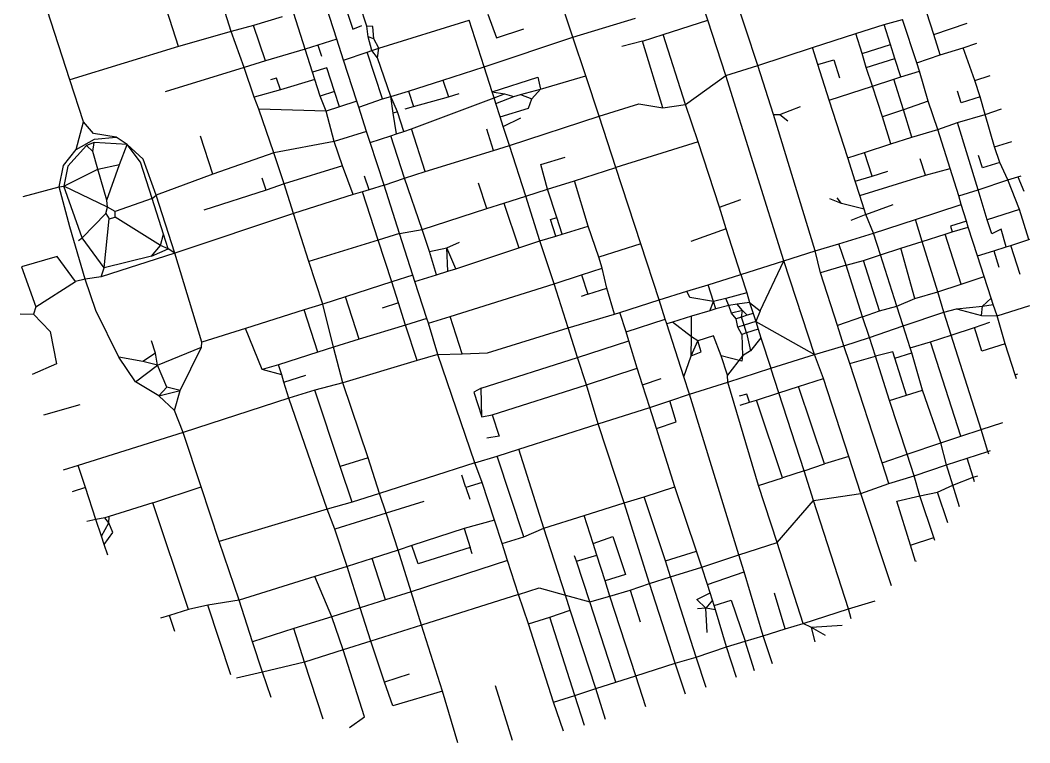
# Model space of a CAD drawing. Header units: metres. Extents: x 629401 to 631741, y 4834633 to 4837220.
# Drawn here: x 629401 to 631741, y 4834633 to 4836308 of the extents above; entities that cross this region are included whole.
import ezdxf

# ---------------------------------------------------------------- set-up
doc = ezdxf.new("R2010")
doc.units = ezdxf.units.M

msp = doc.modelspace()

# ---------------------------------------------------------------- linework, layer by layer
at = {"layer": 'ROADS'}
for points in [[(629889.5, 4836282.4), (629836.9, 4836449)], [(630682, 4836268.7), (630647.2, 4836374.6)], [(631110.3, 4836203.4), (631053.1, 4836376.9)], [(630134.5, 4836264.7), (630109.8, 4836341)], [(630151.6, 4836348.1), (630171.4, 4836287.9), (630192.3, 4836295.8)], [(630203.8, 4836294.8), (630187.6, 4836343.7)], [(630994.7, 4836308.4), (630978, 4836360.8)], [(629515.9, 4836170), (629463.3, 4836332.3)], [(629767.7, 4836247.6), (629740.7, 4836331.6)], [(630007.9, 4836316.6), (629941.7, 4836296.1)], [(630060.9, 4836241.1), (630034.7, 4836324.2)], [(630484.5, 4836322.6), (630504.5, 4836267.9), (630568.4, 4836288.4)], [(631518.4, 4836275.5), (631502.6, 4836325.7)], [(629941.7, 4836296.1), (629889.5, 4836282.4)], [(629968.9, 4836213.9), (629941.7, 4836296.1)], [(630220.7, 4836264.9), (630217.8, 4836294.1), (630203.8, 4836294.8)], [(630207.6, 4836270.1), (630203.8, 4836294.8)], [(630231.8, 4836243.2), (630441.1, 4836308.5)], [(630475.8, 4836200.1), (630441.1, 4836308.5)], [(630682, 4836268.7), (630827.2, 4836313.2)], [(630891.2, 4836275.2), (630994.7, 4836308.4)], [(631036.4, 4836179.8), (630994.7, 4836308.4)], [(631338, 4836277.3), (631403.6, 4836298.3)], [(631403.6, 4836298.3), (631446.1, 4836310.4)], [(631418, 4836252.1), (631403.6, 4836298.3)], [(631479.1, 4836209.6), (631446.1, 4836310.4)], [(631518.4, 4836275.5), (631595.9, 4836301.2)], [(629889.5, 4836282.4), (629767.7, 4836247.6)], [(629919.5, 4836198.5), (629889.5, 4836282.4)], [(630215.6, 4836238.2), (630207.6, 4836270.1)], [(630220.7, 4836264.9), (630207.6, 4836270.1)], [(630475.8, 4836200.1), (630682, 4836268.7)], [(630711.5, 4836179.2), (630682, 4836268.7)], [(630842.9, 4836259.9), (630891.2, 4836275.2)], [(630942.6, 4836112.9), (630891.2, 4836275.2)], [(631237.1, 4836244.9), (631338, 4836277.3)], [(631352.3, 4836230.9), (631338, 4836277.3)], [(631533.4, 4836228), (631518.4, 4836275.5)], [(629767.7, 4836247.6), (629515.9, 4836170)], [(630090.5, 4836250.6), (630060.9, 4836241.1)], [(630134.5, 4836264.7), (630090.5, 4836250.6)], [(630090.5, 4836250.6), (630099.2, 4836224.8)], [(630150.1, 4836216.1), (630134.5, 4836264.7)], [(630231.8, 4836243.2), (630220.7, 4836264.9)], [(630842.9, 4836259.9), (630795.7, 4836247.4)], [(630890.5, 4836105.5), (630842.9, 4836259.9)], [(631110.3, 4836203.4), (631237.1, 4836244.9)], [(631250, 4836205.3), (631237.1, 4836244.9)], [(631352.3, 4836230.9), (631418, 4836252.1)], [(631428.2, 4836219.8), (631418, 4836252.1)], [(631586.7, 4836244.7), (631618.6, 4836255.5)], [(630060.9, 4836241.1), (629968.9, 4836213.9)], [(630078.2, 4836187.6), (630060.9, 4836241.1)], [(630150.1, 4836216.1), (630204.6, 4836234)], [(630204.6, 4836234), (630215.6, 4836238.2)], [(630240.2, 4836125.7), (630204.6, 4836234)], [(630215.6, 4836238.2), (630231.8, 4836243.2)], [(630229.2, 4836220.8), (630215.6, 4836238.2)], [(630229.2, 4836220.8), (630231.8, 4836243.2)], [(631362.1, 4836198.5), (631352.3, 4836230.9)], [(631479.1, 4836209.6), (631533.4, 4836228)], [(631533.4, 4836228), (631586.7, 4836244.7)], [(631613.5, 4836168.2), (631586.7, 4836244.7)], [(629919.5, 4836198.5), (629736.5, 4836142)], [(629968.9, 4836213.9), (629919.5, 4836198.5)], [(629942.7, 4836129.6), (629919.5, 4836198.5)], [(630181.1, 4836120.3), (630150.1, 4836216.1)], [(630260, 4836131.2), (630229.2, 4836220.8)], [(630380.2, 4836169.3), (630475.8, 4836200.1)], [(630494.8, 4836142.3), (630475.8, 4836200.1)], [(631036.4, 4836179.8), (631110.3, 4836203.4)], [(631147.1, 4836089.4), (631110.3, 4836203.4)], [(631250, 4836205.3), (631286.9, 4836216.4), (631300.1, 4836174.4)], [(631276.1, 4836123), (631250, 4836205.3)], [(631362.1, 4836198.5), (631428.2, 4836219.8)], [(631376.5, 4836155.6), (631362.1, 4836198.5)], [(631441.9, 4836176.7), (631428.2, 4836219.8)], [(631485.2, 4836190.3), (631479.1, 4836209.6)], [(630129.1, 4836143), (630111.2, 4836197.7), (630078.2, 4836187.6)], [(630083.6, 4836170.6), (630078.2, 4836187.6)], [(630494.8, 4836142.3), (630600.8, 4836176.3), (630606.5, 4836148.1)], [(630606.5, 4836148.1), (630711.5, 4836179.2)], [(630742.9, 4836085.7), (630711.5, 4836179.2)], [(630942.6, 4836112.9), (631036.4, 4836179.8)], [(631171.2, 4835750.1), (631036.4, 4836179.8)], [(631425.9, 4836171.5), (631441.9, 4836176.7)], [(631441.9, 4836176.7), (631485.2, 4836190.3)], [(631505.7, 4836120.8), (631485.2, 4836190.3)], [(631613.5, 4836168.2), (631648.9, 4836180.2)], [(629547, 4836072.9), (629515.9, 4836170)], [(630003.8, 4836146.8), (629994.9, 4836174.1), (629980.9, 4836170.2)], [(630083.6, 4836170.6), (630003.8, 4836146.8)], [(630096.2, 4836132.4), (630083.6, 4836170.6)], [(630301.1, 4836143.5), (630380.2, 4836169.3)], [(630380.2, 4836169.3), (630393.2, 4836130.4)], [(631276.1, 4836123), (631376.5, 4836155.6)], [(631376.5, 4836155.6), (631425.9, 4836171.5)], [(631399.8, 4836084.2), (631376.5, 4836155.6)], [(631448.4, 4836100.9), (631425.9, 4836171.5)], [(631626, 4836130.5), (631613.5, 4836168.2)], [(630003.8, 4836146.8), (629942.7, 4836129.6)], [(629953.5, 4836101.9), (629942.7, 4836129.6)], [(630129.1, 4836143), (630096.2, 4836132.4)], [(630110.1, 4836097.4), (630096.2, 4836132.4)], [(630141, 4836107.2), (630129.1, 4836143)], [(630240.2, 4836125.7), (630260, 4836131.2)], [(630260, 4836131.2), (630301.1, 4836143.5)], [(630265.3, 4836093.2), (630260, 4836131.2)], [(630275.2, 4836095.9), (630260, 4836131.2)], [(630301.1, 4836143.5), (630312, 4836108.1)], [(630307.6, 4836056.7), (630499, 4836128.4)], [(630312, 4836108.1), (630393.2, 4836130.4)], [(630393.2, 4836130.4), (630418.4, 4836138.5)], [(630499, 4836128.4), (630494.8, 4836142.3)], [(630494.8, 4836142.3), (630523.5, 4836137.5)], [(630499, 4836128.4), (630523.5, 4836137.5)], [(630503.4, 4836114.9), (630499, 4836128.4)], [(630503.4, 4836114.9), (630544.9, 4836131.8)], [(630523.5, 4836137.5), (630544.9, 4836131.8)], [(630544.9, 4836131.8), (630560.6, 4836136)], [(630560.6, 4836136), (630606.5, 4836148.1)], [(630560.6, 4836136), (630586.7, 4836126.1)], [(630586.7, 4836126.1), (630606.5, 4836148.1)], [(631626, 4836130.5), (631582.2, 4836116.4), (631573.4, 4836144.2)], [(631637.6, 4836090.1), (631626, 4836130.5)], [(630141, 4836107.2), (630110.1, 4836097.4)], [(630181.1, 4836120.3), (630141, 4836107.2)], [(630185.3, 4836107.1), (630181.1, 4836120.3)], [(630185.3, 4836107.1), (630240.2, 4836125.7)], [(630203.7, 4836050.6), (630185.3, 4836107.1)], [(630293.4, 4836102.8), (630312, 4836108.1)], [(630513.4, 4836084.3), (630503.4, 4836114.9)], [(630513.4, 4836084.3), (630578.7, 4836104.5), (630586.7, 4836126.1)], [(630742.9, 4836085.7), (630834.8, 4836114.1), (630890.5, 4836105.5)], [(630890.5, 4836105.5), (630942.6, 4836112.9)], [(630972.1, 4836026.1), (630942.6, 4836112.9)], [(631161.3, 4836089.7), (631209.8, 4836108.2)], [(631319.1, 4835989.3), (631276.1, 4836123)], [(631505.7, 4836120.8), (631448.4, 4836100.9)], [(631528.2, 4836055), (631505.7, 4836120.8)], [(629988.8, 4836000.6), (629953.5, 4836101.9)], [(630110.1, 4836097.4), (629953.5, 4836101.9)], [(630128.8, 4836027), (630110.1, 4836097.4)], [(630275.2, 4836095.9), (630265.3, 4836093.2)], [(630272.7, 4836044.8), (630265.3, 4836093.2)], [(630290.1, 4836050.6), (630275.2, 4836095.9)], [(630520.6, 4836061.9), (630513.4, 4836084.3)], [(630520.6, 4836061.9), (630561.4, 4836082)], [(630534.8, 4836018.2), (630742.9, 4836085.7)], [(630781.3, 4835966.8), (630742.9, 4836085.7)], [(631147.1, 4836089.4), (631161.3, 4836089.7)], [(631243.2, 4835773.4), (631147.1, 4836089.4)], [(631161.3, 4836089.7), (631180.4, 4836074.7)], [(631448.4, 4836100.9), (631399.8, 4836084.2)], [(631419, 4836021.7), (631399.8, 4836084.2)], [(631467.8, 4836037.5), (631448.4, 4836100.9)], [(631573.9, 4836071.3), (631637.6, 4836090.1)], [(631637.6, 4836090.1), (631675.7, 4836103)], [(631659.6, 4836014.6), (631637.6, 4836090.1)], [(629530.2, 4836008.2), (629547, 4836072.9)], [(629622.9, 4836036.8), (629570.4, 4836045.7), (629547, 4836072.9)], [(630534.8, 4836018.2), (630520.6, 4836061.9)], [(631528.2, 4836055), (631573.9, 4836071.3)], [(631621.4, 4835915.2), (631573.9, 4836071.3)], [(629530.2, 4836008.2), (629573.1, 4836032.2), (629622.9, 4836036.8)], [(629648.8, 4836020.5), (629622.9, 4836036.8)], [(629847, 4835951.3), (629818.7, 4836039.8)], [(630203.7, 4836050.6), (630128.8, 4836027)], [(630211.9, 4836024.9), (630203.7, 4836050.6)], [(630211.9, 4836024.9), (630259.5, 4836040.5)], [(630259.5, 4836040.5), (630272.7, 4836044.8)], [(630291.7, 4835942.1), (630259.5, 4836040.5)], [(630272.7, 4836044.8), (630290.1, 4836050.6)], [(630290.1, 4836050.6), (630307.6, 4836056.7)], [(630339.3, 4835957.4), (630307.6, 4836056.7)], [(630498, 4836006.3), (630482.7, 4836055.8)], [(631419, 4836021.7), (631467.8, 4836037.5)], [(631467.8, 4836037.5), (631528.2, 4836055)], [(631556.4, 4835964.8), (631528.2, 4836055)], [(629554.6, 4836017.7), (629510.9, 4835970.1), (629501.5, 4835923.3)], [(629572.4, 4836024.6), (629554.6, 4836017.7)], [(629568.9, 4836004.1), (629554.6, 4836017.7)], [(629568.9, 4836004.1), (629572.4, 4836024.6)], [(629648.8, 4836020.5), (629572.4, 4836024.6)], [(629630.8, 4835974.1), (629648.8, 4836020.5)], [(629706.4, 4835895.1), (629679.7, 4835979.5), (629648.8, 4836020.5)], [(629715.4, 4835902.9), (629686, 4835985.9), (629648.8, 4836020.5)], [(630128.8, 4836027), (629988.8, 4836000.6)], [(630148, 4835970.7), (630128.8, 4836027)], [(630244.4, 4835926.1), (630211.9, 4836024.9)], [(630498, 4836006.3), (630534.8, 4836018.2)], [(630572.6, 4835900.7), (630534.8, 4836018.2)], [(630972.1, 4836026.1), (630781.3, 4835966.8)], [(631021.5, 4835874.8), (630972.1, 4836026.1)], [(631357.9, 4836001.3), (631419, 4836021.7)], [(631659.6, 4836014.6), (631699.7, 4836026.8)], [(631671.3, 4835978.4), (631659.6, 4836014.6)], [(629490.9, 4835921.9), (629501.3, 4835971.6), (629530.2, 4836008.2)], [(629580.6, 4835963.1), (629568.9, 4836004.1)], [(629988.8, 4836000.6), (629847, 4835951.3)], [(630012.2, 4835928.9), (629988.8, 4836000.6)], [(630339.3, 4835957.4), (630498, 4836006.3)], [(630623, 4835916.4), (630607.6, 4835973.5), (630663.9, 4835990.5)], [(631319.1, 4835989.3), (631357.9, 4836001.3)], [(631336.3, 4835935.4), (631319.1, 4835989.3)], [(631375.6, 4835947), (631357.9, 4836001.3)], [(631671.3, 4835978.4), (631631.3, 4835966.2), (631622.2, 4835994.9)], [(629580.6, 4835963.1), (629630.8, 4835974.1)], [(629601.7, 4835891.3), (629630.8, 4835974.1)], [(630148, 4835970.7), (630012.2, 4835928.9)], [(630172.4, 4835904.2), (630148, 4835970.7)], [(630685.9, 4835935.8), (630781.3, 4835966.8)], [(630839.1, 4835790.1), (630781.3, 4835966.8)], [(631499, 4835949), (631487.2, 4835986.7)], [(631499, 4835949), (631556.4, 4835964.8)], [(631576.6, 4835901), (631556.4, 4835964.8)], [(631690.6, 4835937.9), (631671.3, 4835978.4)], [(629501.5, 4835923.3), (629580.6, 4835963.1)], [(629601.7, 4835891.3), (629580.6, 4835963.1)], [(629847, 4835951.3), (629715.4, 4835902.9)], [(629971, 4835914.5), (629961.6, 4835941.7)], [(630209.2, 4835915.3), (630199, 4835946.4)], [(630244.4, 4835926.1), (630291.7, 4835942.1)], [(630291.7, 4835942.1), (630339.3, 4835957.4)], [(630332.3, 4835823), (630291.7, 4835942.1)], [(631336.3, 4835935.4), (631375.6, 4835947)], [(631346.9, 4835902.1), (631499, 4835949)], [(631375.6, 4835947), (631411.8, 4835958.1)], [(631690.6, 4835937.9), (631713.6, 4835944.9)], [(631713.6, 4835944.9), (631721.2, 4835947.4)], [(631713.6, 4835944.9), (631727.3, 4835912.2)], [(629407.7, 4835899.3), (629490.9, 4835921.9)], [(629490.9, 4835921.9), (629501.5, 4835923.3)], [(629515.3, 4835828.9), (629490.9, 4835921.9)], [(629543.9, 4835803.7), (629501.5, 4835923.3)], [(629603.2, 4835875.2), (629501.5, 4835923.3)], [(630012.2, 4835928.9), (629971, 4835914.5)], [(630034.3, 4835860.2), (630012.2, 4835928.9)], [(630244.4, 4835926.1), (630209.2, 4835915.3)], [(630280, 4835813.5), (630244.4, 4835926.1)], [(630482.1, 4835871.5), (630463, 4835930.6)], [(630623, 4835916.4), (630685.9, 4835935.8)], [(630717.5, 4835831), (630685.9, 4835935.8)], [(631346.9, 4835902.1), (631336.3, 4835935.4)], [(631621.4, 4835915.2), (631690.6, 4835937.9)], [(631717, 4835869.7), (631690.6, 4835937.9)], [(629706.4, 4835895.1), (629620.8, 4835865)], [(629706.4, 4835895.1), (629715.4, 4835902.9)], [(629732.9, 4835812.5), (629706.4, 4835895.1)], [(629758.7, 4835768.3), (629715.4, 4835902.9)], [(629971, 4835914.5), (629826, 4835867.7)], [(630172.4, 4835904.2), (630034.3, 4835860.2)], [(630194.4, 4835910.7), (630172.4, 4835904.2)], [(630209.2, 4835915.3), (630194.4, 4835910.7)], [(630230.4, 4835798.2), (630194.4, 4835910.7)], [(630521.8, 4835884.2), (630572.6, 4835900.7)], [(630572.6, 4835900.7), (630623, 4835916.4)], [(630605.3, 4835796.4), (630572.6, 4835900.7)], [(630644.3, 4835850.5), (630623, 4835916.4)], [(631304.5, 4835883.5), (631277.9, 4835893.8)], [(631304.5, 4835883.5), (631294.8, 4835896.4)], [(631357.2, 4835870), (631346.9, 4835902.1)], [(631576.6, 4835901), (631621.4, 4835915.2)], [(631582, 4835881), (631576.6, 4835901)], [(631642.6, 4835845.2), (631621.4, 4835915.2)], [(629599.1, 4835859.9), (629603.2, 4835875.2)], [(629603.2, 4835875.2), (629601.7, 4835891.3)], [(629620.8, 4835865), (629603.2, 4835875.2)], [(630332.3, 4835823), (630482.1, 4835871.5)], [(630482.1, 4835871.5), (630521.8, 4835884.2)], [(630521.8, 4835884.2), (630556.3, 4835780.3)], [(631021.5, 4835874.8), (631070.9, 4835892.5)], [(631037.5, 4835824.8), (631021.5, 4835874.8)], [(631357.2, 4835870), (631304.5, 4835883.5)], [(631361.1, 4835857.6), (631424.4, 4835880.8)], [(631475.8, 4835846.3), (631582, 4835881)], [(631594.3, 4835842), (631582, 4835881)], [(629543.9, 4835803.7), (629599.1, 4835859.9)], [(629595.4, 4835734.5), (629607.2, 4835848)], [(629599.1, 4835859.9), (629607.2, 4835848)], [(629607.2, 4835848), (629620.8, 4835851.4)], [(629620.8, 4835851.4), (629620.8, 4835865)], [(629725.5, 4835785.8), (629620.8, 4835851.4)], [(630034.3, 4835860.2), (629758.7, 4835768.3)], [(630070, 4835749), (630034.3, 4835860.2)], [(630642.4, 4835807.3), (630630, 4835846.6), (630644.3, 4835850.5)], [(630657.3, 4835811.9), (630644.3, 4835850.5)], [(631361.1, 4835857.6), (631326.2, 4835843.6)], [(631361.1, 4835857.6), (631357.2, 4835870)], [(631378.5, 4835814.4), (631361.1, 4835857.6)], [(631717, 4835869.7), (631642.6, 4835845.2)], [(631738.8, 4835799.8), (631717, 4835869.7)], [(629551.2, 4835707.7), (629515.3, 4835828.9)], [(630657.3, 4835811.9), (630717.5, 4835831)], [(630741.8, 4835759.2), (630717.5, 4835831)], [(631037.5, 4835824.8), (630955.5, 4835794.9)], [(631071.6, 4835718.8), (631037.5, 4835824.8)], [(631378.5, 4835814.4), (631475.8, 4835846.3)], [(631491.3, 4835795.5), (631475.8, 4835846.3)], [(631594.3, 4835842), (631557, 4835830.4), (631561, 4835817.4)], [(631561, 4835817.4), (631598.5, 4835828.8)], [(631598.5, 4835828.8), (631594.3, 4835842)], [(631619.7, 4835761.8), (631598.5, 4835828.8)], [(631686.4, 4835782.8), (631674.5, 4835823.7), (631653, 4835813.3), (631642.6, 4835845.2)], [(629535.4, 4835797.6), (629543.9, 4835803.7)], [(629595.4, 4835734.5), (629543.9, 4835803.7)], [(629725.5, 4835785.8), (629732.9, 4835812.5)], [(629743.6, 4835778.1), (629732.9, 4835812.5)], [(630280, 4835813.5), (630230.4, 4835798.2)], [(630280, 4835813.5), (630332.3, 4835823)], [(630311, 4835716.9), (630280, 4835813.5)], [(630349.2, 4835772), (630332.3, 4835823)], [(630605.3, 4835796.4), (630642.4, 4835807.3)], [(630642.4, 4835807.3), (630657.3, 4835811.9)], [(631298.6, 4835789.5), (631378.5, 4835814.4)], [(631394.7, 4835764), (631378.5, 4835814.4)], [(631491.3, 4835795.5), (631544.8, 4835812.1)], [(631544.8, 4835812.1), (631561, 4835817.4)], [(631582, 4835696), (631544.8, 4835812.1)], [(631738.8, 4835799.8), (631741.2, 4835800.5)], [(629705.1, 4835760.9), (629725.5, 4835785.8)], [(629705.1, 4835760.9), (629743.6, 4835778.1)], [(629743.6, 4835778.1), (629725.5, 4835785.8)], [(629758.7, 4835768.3), (629743.6, 4835778.1)], [(630230.4, 4835798.2), (630070, 4835749)], [(630262.3, 4835701.5), (630230.4, 4835798.2)], [(630349.2, 4835772), (630389.8, 4835780.3)], [(630389.8, 4835780.3), (630418.9, 4835793.9)], [(630392.3, 4835726.6), (630389.8, 4835780.3)], [(630410.2, 4835732.2), (630389.8, 4835780.3)], [(630410.2, 4835732.2), (630556.3, 4835780.3)], [(630556.3, 4835780.3), (630605.3, 4835796.4)], [(630638.3, 4835696.7), (630605.3, 4835796.4)], [(630839.1, 4835790.1), (630741.8, 4835759.2)], [(630881.8, 4835659.8), (630839.1, 4835790.1)], [(631243.2, 4835773.4), (631298.6, 4835789.5)], [(631315.7, 4835740), (631298.6, 4835789.5)], [(631394.7, 4835764), (631442.4, 4835779.7)], [(631442.4, 4835779.7), (631491.3, 4835795.5)], [(631474.4, 4835663.1), (631442.4, 4835779.7)], [(631527.9, 4835678.6), (631491.3, 4835795.5)], [(631657.7, 4835773.4), (631686.4, 4835782.8)], [(631686.4, 4835782.8), (631697.3, 4835785.8)], [(631697.3, 4835785.8), (631738.8, 4835799.8)], [(631718.7, 4835719), (631697.3, 4835785.8)], [(629529.1, 4835702.1), (629486.6, 4835760.3), (629403.6, 4835736.6), (629437.1, 4835643.9)], [(629758.7, 4835768.3), (629588, 4835713.5)], [(629705.1, 4835760.9), (629595.4, 4835734.5)], [(629821.9, 4835562.1), (629758.7, 4835768.3)], [(630365.6, 4835718.2), (630349.2, 4835772)], [(630749.9, 4835733.3), (630741.8, 4835759.2)], [(631171.2, 4835750.1), (631243.2, 4835773.4)], [(631256.1, 4835722.8), (631243.2, 4835773.4)], [(631355.5, 4835750.8), (631394.7, 4835764)], [(631432.9, 4835645.6), (631394.7, 4835764)], [(631619.7, 4835761.8), (631657.7, 4835773.4)], [(631635.5, 4835714.4), (631619.7, 4835761.8)], [(631657.7, 4835773.4), (631669.4, 4835735.9)], [(629588, 4835713.5), (629595.4, 4835734.5)], [(630102.3, 4835650.2), (630070, 4835749)], [(630392.3, 4835726.6), (630410.2, 4835732.2)], [(630701.8, 4835717.8), (630749.9, 4835733.3)], [(630760.8, 4835686.8), (630749.9, 4835733.3)], [(631071.6, 4835718.8), (631171.2, 4835750.1)], [(631116.2, 4835634.4), (631171.2, 4835750.1)], [(631241.9, 4835533.3), (631171.2, 4835750.1)], [(631315.7, 4835740), (631256.1, 4835722.8)], [(631315.7, 4835740), (631355.5, 4835750.8)], [(631353.6, 4835620.6), (631315.7, 4835740)], [(631392.6, 4835634.8), (631355.5, 4835750.8)], [(629551.2, 4835707.7), (629529.1, 4835702.1)], [(629588, 4835713.5), (629551.2, 4835707.7)], [(629576.2, 4835634.9), (629551.2, 4835707.7)], [(630311, 4835716.9), (630262.3, 4835701.5)], [(630315.7, 4835702.1), (630311, 4835716.9)], [(630315.7, 4835702.1), (630365.6, 4835718.2)], [(630365.6, 4835718.2), (630392.3, 4835726.6)], [(630638.3, 4835696.7), (630701.8, 4835717.8)], [(630701.8, 4835717.8), (630716.9, 4835672.7)], [(630995.4, 4835695.1), (631071.6, 4835718.8)], [(631071.6, 4835718.8), (631085, 4835676)], [(631295.2, 4835600.1), (631256.1, 4835722.8)], [(631582, 4835696), (631635.5, 4835714.4)], [(631651.2, 4835664.1), (631635.5, 4835714.4)], [(629437.1, 4835643.9), (629529.1, 4835702.1)], [(630262.3, 4835701.5), (630154.8, 4835666.7)], [(630277.7, 4835652.6), (630262.3, 4835701.5)], [(630343.3, 4835616.4), (630315.7, 4835702.1)], [(630397.5, 4835621.2), (630638.3, 4835696.7)], [(630671.2, 4835595.1), (630638.3, 4835696.7)], [(630716.9, 4835672.7), (630760.8, 4835686.8)], [(630778.3, 4835626.5), (630760.8, 4835686.8)], [(630946.1, 4835679.8), (630995.4, 4835695.1)], [(631008, 4835656.3), (630995.4, 4835695.1)], [(631527.9, 4835678.6), (631582, 4835696)], [(630154.8, 4835666.7), (630102.3, 4835650.2)], [(630186.3, 4835568.7), (630154.8, 4835666.7)], [(630716.9, 4835672.7), (630700.7, 4835667.8)], [(630790.8, 4835630.6), (630881.8, 4835659.8)], [(630881.8, 4835659.8), (630946.1, 4835679.8)], [(630895.9, 4835615.2), (630881.8, 4835659.8)], [(631008, 4835656.3), (630953.2, 4835665.2), (630946.1, 4835679.8)], [(631036.1, 4835662.7), (631008, 4835656.3)], [(631085, 4835676), (631036.1, 4835662.7)], [(631043.7, 4835646.5), (631036.1, 4835662.7)], [(631085, 4835676), (631091.7, 4835653.5)], [(631432.9, 4835645.6), (631474.4, 4835663.1)], [(631474.4, 4835663.1), (631527.9, 4835678.6)], [(631542, 4835631), (631527.9, 4835678.6)], [(631631.7, 4835645.2), (631651.2, 4835664.1)], [(631656.1, 4835648.9), (631651.2, 4835664.1)], [(629437.1, 4835643.9), (629431.7, 4835626.8)], [(630058.9, 4835636.7), (629923.2, 4835593.2)], [(630102.3, 4835650.2), (630058.9, 4835636.7)], [(630090.9, 4835538.4), (630058.9, 4835636.7)], [(630127.1, 4835550.1), (630102.3, 4835650.2)], [(630277.7, 4835652.6), (630239.7, 4835640.9)], [(630294.1, 4835601.1), (630277.7, 4835652.6)], [(630999.2, 4835634.7), (631008, 4835656.3)], [(631013.6, 4835639.1), (630999.2, 4835634.7)], [(631013.6, 4835639.1), (631008, 4835656.3)], [(631043.7, 4835646.5), (631013.6, 4835639.1)], [(631062.6, 4835649.9), (631043.7, 4835646.5)], [(631049.5, 4835629), (631043.7, 4835646.5)], [(631091.7, 4835653.5), (631062.6, 4835649.9)], [(631075.4, 4835635.5), (631062.6, 4835649.9)], [(631091.7, 4835653.5), (631100, 4835628.4)], [(631091.7, 4835653.5), (631116.2, 4835634.4)], [(631392.6, 4835634.8), (631432.9, 4835645.6)], [(631447.5, 4835600), (631432.9, 4835645.6)], [(631542, 4835631), (631571.1, 4835639.3)], [(631571.1, 4835639.3), (631631.7, 4835645.2)], [(631571.1, 4835639.3), (631629.3, 4835623.6)], [(631629.3, 4835623.6), (631631.7, 4835645.2)], [(631631.7, 4835645.2), (631656.1, 4835648.9)], [(631665.2, 4835622.5), (631656.1, 4835648.9)], [(631665.2, 4835622.5), (631741, 4835646.7)], [(629400.5, 4835627.8), (629431.7, 4835626.8)], [(629431.7, 4835626.8), (629470.2, 4835586.2), (629484.8, 4835511.7), (629428, 4835486.6)], [(629629.2, 4835527.3), (629576.2, 4835634.9)], [(630343.3, 4835616.4), (630294.1, 4835601.1)], [(630347, 4835605.6), (630343.3, 4835616.4)], [(630347, 4835605.6), (630397.5, 4835621.2)], [(630425.4, 4835534.8), (630397.5, 4835621.2)], [(630671.2, 4835595.1), (630778.3, 4835626.5)], [(630778.3, 4835626.5), (630790.8, 4835630.6)], [(630805.2, 4835585.7), (630790.8, 4835630.6)], [(630805.2, 4835585.7), (630895.9, 4835615.2)], [(630899.5, 4835604.3), (630895.9, 4835615.2)], [(630956.6, 4835621.8), (630913, 4835608.3)], [(630999.2, 4835634.7), (630956.6, 4835621.8)], [(630957.2, 4835573.9), (630956.6, 4835621.8)], [(631075.4, 4835635.5), (631049.5, 4835629)], [(631060.2, 4835615.5), (631049.5, 4835629)], [(631072.5, 4835619.7), (631060.2, 4835615.5)], [(631064.5, 4835596.8), (631060.2, 4835615.5)], [(631072.5, 4835619.7), (631075.4, 4835635.5)], [(631086.1, 4835624), (631072.5, 4835619.7)], [(631078.8, 4835601.2), (631072.5, 4835619.7)], [(631086.1, 4835624), (631075.4, 4835635.5)], [(631100, 4835628.4), (631086.1, 4835624)], [(631100, 4835628.4), (631106, 4835609.8)], [(631116.2, 4835634.4), (631106, 4835609.8)], [(631353.6, 4835620.6), (631295.2, 4835600.1)], [(631353.6, 4835620.6), (631392.6, 4835634.8)], [(631369.4, 4835572.7), (631353.6, 4835620.6)], [(631447.5, 4835600), (631542, 4835631)], [(631558.6, 4835578.3), (631542, 4835631)], [(631629.3, 4835623.6), (631665.2, 4835622.5)], [(631684.2, 4835557.6), (631665.2, 4835622.5)], [(629923.2, 4835593.2), (629821.9, 4835562.1)], [(629961.2, 4835498.2), (629923.2, 4835593.2)], [(630294.1, 4835601.1), (630186.3, 4835568.7)], [(630320.8, 4835519.2), (630294.1, 4835601.1)], [(630368.5, 4835533.4), (630347, 4835605.6)], [(630425.4, 4835534.8), (630484, 4835537.4), (630671.2, 4835595.1)], [(630692.7, 4835526.5), (630671.2, 4835595.1)], [(630913, 4835608.3), (630899.5, 4835604.3)], [(630938.9, 4835481.7), (630899.5, 4835604.3)], [(630957.2, 4835573.9), (630913, 4835608.3)], [(631078.8, 4835601.2), (631064.5, 4835596.8)], [(631073.8, 4835579.9), (631064.5, 4835596.8)], [(631106, 4835609.8), (631078.8, 4835601.2)], [(631084.3, 4835583.2), (631078.8, 4835601.2)], [(631111.7, 4835592), (631084.3, 4835583.2)], [(631106, 4835609.8), (631241.9, 4835533.3)], [(631106, 4835609.8), (631111.7, 4835592)], [(631111.7, 4835592), (631117.9, 4835571.6)], [(631310.2, 4835553.5), (631295.2, 4835600.1)], [(631369.4, 4835572.7), (631447.5, 4835600)], [(631464.1, 4835548.9), (631447.5, 4835600)], [(631558.6, 4835578.3), (631612.6, 4835595.8)], [(631612.6, 4835595.8), (631648.1, 4835608)], [(631684.2, 4835557.6), (631630.2, 4835541), (631612.6, 4835595.8)], [(630186.3, 4835568.7), (630127.1, 4835550.1)], [(630811.6, 4835564.7), (630805.2, 4835585.7)], [(630955.7, 4835530.2), (630957.2, 4835573.9)], [(630971.4, 4835565.1), (630957.2, 4835573.9)], [(631025.8, 4835530), (631007.8, 4835576.2), (630971.4, 4835565.1)], [(631084.3, 4835583.2), (631073.8, 4835579.9)], [(631073.8, 4835579.9), (631075, 4835529.7)], [(631084.3, 4835583.2), (631094, 4835541.4)], [(631117.9, 4835571.6), (631094, 4835541.4)], [(631117.9, 4835571.6), (631140.8, 4835501.6)], [(631310.2, 4835553.5), (631369.4, 4835572.7)], [(631383.6, 4835529.1), (631369.4, 4835572.7)], [(631511.2, 4835562.4), (631558.6, 4835578.3)], [(631628.1, 4835359), (631558.6, 4835578.3)], [(629714, 4835536), (629704.6, 4835565.1)], [(629718.9, 4835508.8), (629820.8, 4835550.3)], [(629771.5, 4835449.9), (629820.8, 4835550.3)], [(629820.8, 4835550.3), (629821.9, 4835562.1)], [(630127.1, 4835550.1), (630090.9, 4835538.4)], [(630148.4, 4835467.4), (630127.1, 4835550.1)], [(630692.7, 4835526.5), (630811.6, 4835564.7)], [(630830.6, 4835501.1), (630811.6, 4835564.7)], [(630955.7, 4835530.2), (630971.4, 4835565.1)], [(630955.7, 4835530.2), (630979.6, 4835539.6), (630971.4, 4835565.1)], [(631241.9, 4835533.3), (631310.2, 4835553.5)], [(631324.1, 4835512.3), (631310.2, 4835553.5)], [(631464.1, 4835548.9), (631511.2, 4835562.4)], [(631467.6, 4835536.9), (631464.1, 4835548.9)], [(631581.4, 4835343.9), (631511.2, 4835562.4)], [(631707.6, 4835486.2), (631684.2, 4835557.6)], [(629667.8, 4835470), (629629.2, 4835527.3)], [(629685.1, 4835516.6), (629629.2, 4835527.3)], [(629714, 4835536), (629685.1, 4835516.6)], [(629718.9, 4835508.8), (629714, 4835536)], [(630090.9, 4835538.4), (629999.3, 4835509.5)], [(630368.5, 4835533.4), (630320.8, 4835519.2)], [(630368.5, 4835533.4), (630425.4, 4835534.8)], [(630454.6, 4835282), (630368.5, 4835533.4)], [(630469, 4835454.9), (630692.7, 4835526.5)], [(630713.3, 4835462.6), (630692.7, 4835526.5)], [(630938.9, 4835481.7), (630955.7, 4835530.2)], [(631040.5, 4835484.9), (631025.8, 4835530)], [(631075, 4835529.7), (631073.3, 4835517.9), (631025.8, 4835530)], [(631075, 4835529.7), (631040.5, 4835484.9)], [(631094, 4835541.4), (631075, 4835529.7)], [(631140.8, 4835501.6), (631241.9, 4835533.3)], [(631263.1, 4835477.7), (631241.9, 4835533.3)], [(631324.1, 4835512.3), (631383.6, 4835529.1)], [(631428.2, 4835524.9), (631423.4, 4835539.7), (631383.6, 4835529.1)], [(631415.7, 4835426.7), (631383.6, 4835529.1)], [(631428.2, 4835524.9), (631467.6, 4835536.9)], [(631455.6, 4835439.2), (631428.2, 4835524.9)], [(631492.5, 4835450.8), (631467.6, 4835536.9)], [(629667.8, 4835470), (629718.9, 4835508.8)], [(629718.9, 4835508.8), (629685.1, 4835516.6)], [(629740.2, 4835457.2), (629718.9, 4835508.8)], [(629999.3, 4835509.5), (629961.2, 4835498.2)], [(630006.8, 4835485.8), (629961.2, 4835498.2)], [(630006.8, 4835485.8), (629999.3, 4835509.5)], [(630320.8, 4835519.2), (630148.4, 4835467.4)], [(630713.3, 4835462.6), (630830.6, 4835501.1)], [(630843.2, 4835462.8), (630830.6, 4835501.1)], [(631040.9, 4835469.3), (631140.8, 4835501.6)], [(631159.1, 4835444.2), (631140.8, 4835501.6)], [(631398.8, 4835281.6), (631324.1, 4835512.3)], [(630012.1, 4835469), (630006.8, 4835485.8)], [(630012.1, 4835469), (630063.1, 4835485)], [(630843.2, 4835462.8), (630886.7, 4835477.5)], [(630952, 4835441.2), (630938.9, 4835481.7)], [(631040.9, 4835469.3), (631040.5, 4835484.9)], [(631204.9, 4835458.9), (631263.1, 4835477.7)], [(631321.3, 4835296.7), (631263.1, 4835477.7)], [(631707.6, 4835486.2), (631713.4, 4835488.1)], [(631710.6, 4835476.5), (631707.6, 4835486.2)], [(629722.2, 4835437.5), (629667.8, 4835470)], [(629722.2, 4835437.5), (629740.2, 4835457.2)], [(629722.2, 4835437.5), (629771.5, 4835449.9)], [(629771.5, 4835449.9), (629740.2, 4835457.2)], [(629758.4, 4835403), (629771.5, 4835449.9)], [(630023.6, 4835431.9), (630012.1, 4835469)], [(630083.5, 4835450.5), (630023.6, 4835431.9)], [(630148.4, 4835467.4), (630083.5, 4835450.5)], [(630142, 4835273.2), (630083.5, 4835450.5)], [(630207, 4835293.3), (630148.4, 4835467.4)], [(630469, 4835454.9), (630452.2, 4835446), (630470.8, 4835388.9)], [(630470.8, 4835388.9), (630469, 4835454.9)], [(630494.8, 4835393.1), (630713.3, 4835462.6)], [(630740.7, 4835372.5), (630713.3, 4835462.6)], [(630860.4, 4835410.1), (630843.2, 4835462.8)], [(630952, 4835441.2), (631040.9, 4835469.3)], [(631112.5, 4835229.4), (631040.9, 4835469.3)], [(631159.1, 4835444.2), (631204.9, 4835458.9)], [(631265.5, 4835279.3), (631204.9, 4835458.9)], [(631455.6, 4835439.2), (631492.5, 4835450.8)], [(631534.6, 4835328.3), (631492.5, 4835450.8)], [(629758.4, 4835403), (629722.2, 4835437.5)], [(630023.6, 4835431.9), (629778.2, 4835352.6)], [(630111.9, 4835174.2), (630023.6, 4835431.9)], [(630860.4, 4835410.1), (630906.3, 4835425.7)], [(630875.7, 4835361.4), (630921.6, 4835377.1), (630906.3, 4835425.7)], [(630906.3, 4835425.7), (630952, 4835441.2)], [(631066.8, 4835068.8), (630952, 4835441.2)], [(631091.7, 4835422.6), (631085.3, 4835441.4), (631067.3, 4835436.5)], [(631091.7, 4835422.6), (631107.2, 4835427.4)], [(631107.2, 4835427.4), (631159.1, 4835444.2)], [(631168, 4835247.1), (631107.2, 4835427.4)], [(631218.2, 4835263.6), (631159.1, 4835444.2)], [(631415.7, 4835426.7), (631455.6, 4835439.2)], [(631456.6, 4835301.9), (631415.7, 4835426.7)], [(629455.2, 4835393), (629539.5, 4835417)], [(629778.2, 4835352.6), (629758.4, 4835403)], [(630740.7, 4835372.5), (630860.4, 4835410.1)], [(630875.7, 4835361.4), (630860.4, 4835410.1)], [(631069.8, 4835415.4), (631091.7, 4835422.6)], [(630470.8, 4835388.9), (630494.8, 4835393.1)], [(630494.8, 4835393.1), (630511, 4835343.4), (630482.2, 4835339)], [(630556.3, 4835313.6), (630740.7, 4835372.5)], [(630801, 4835189.4), (630740.7, 4835372.5)], [(630918.2, 4835226.6), (630875.7, 4835361.4)], [(631581.4, 4835343.9), (631628.1, 4835359)], [(631628.1, 4835359), (631678.4, 4835375.8)], [(631644.1, 4835308.6), (631628.1, 4835359)], [(629778.2, 4835352.6), (629535.3, 4835275.9)], [(629820.1, 4835226), (629778.2, 4835352.6)], [(631534.6, 4835328.3), (631581.4, 4835343.9)], [(630506.4, 4835297.6), (630556.3, 4835313.6)], [(630614.6, 4835130.7), (630556.3, 4835313.6)], [(631456.6, 4835301.9), (631534.6, 4835328.3)], [(631547.7, 4835277), (631534.6, 4835328.3)], [(631644.1, 4835308.6), (631650.2, 4835310.6)], [(630207, 4835293.3), (630142, 4835273.2)], [(630233.7, 4835211), (630207, 4835293.3)], [(630454.6, 4835282), (630506.4, 4835297.6)], [(630568.4, 4835110.3), (630506.4, 4835297.6)], [(631321.3, 4835296.7), (631265.5, 4835279.3)], [(631349.1, 4835210.7), (631321.3, 4835296.7)], [(631398.8, 4835281.6), (631456.6, 4835301.9)], [(631472.7, 4835252.1), (631456.6, 4835301.9)], [(631547.7, 4835277), (631596.1, 4835293)], [(631596.1, 4835293), (631644.1, 4835308.6)], [(631610.1, 4835248.6), (631596.1, 4835293)], [(631646.2, 4835301.9), (631644.1, 4835308.6)], [(629535.3, 4835275.9), (629499.9, 4835264.6)], [(629551.6, 4835224.6), (629535.3, 4835275.9)], [(630170.5, 4835190.5), (630142, 4835273.2)], [(630454.6, 4835282), (630233.7, 4835211)], [(630471.2, 4835236), (630454.6, 4835282)], [(631218.2, 4835263.6), (631168, 4835247.1)], [(631218.2, 4835263.6), (631265.5, 4835279.3)], [(631239.9, 4835194.8), (631218.2, 4835263.6)], [(631414.4, 4835233.7), (631398.8, 4835281.6)], [(631472.7, 4835252.1), (631547.7, 4835277)], [(631562.6, 4835229.9), (631547.7, 4835277)], [(630434, 4835224.7), (630424.1, 4835253.6)], [(631112.5, 4835229.4), (631168, 4835247.1)], [(631414.4, 4835233.7), (631472.7, 4835252.1)], [(631486.3, 4835205.6), (631472.7, 4835252.1)], [(631562.6, 4835229.9), (631610.1, 4835248.6)], [(631610.1, 4835248.6), (631621, 4835252.1)], [(631612.9, 4835238.2), (631610.1, 4835248.6)], [(629551.6, 4835224.6), (629521, 4835214.6)], [(629576, 4835150.7), (629551.6, 4835224.6)], [(629707.9, 4835189.1), (629820.1, 4835226)], [(629861.7, 4835099.3), (629820.1, 4835226)], [(630471.2, 4835236), (630434, 4835224.7)], [(630434, 4835224.7), (630442.9, 4835197.6)], [(630500.1, 4835148.6), (630471.2, 4835236)], [(630847.1, 4835203.3), (630918.2, 4835226.6)], [(630968.8, 4835077.2), (630918.2, 4835226.6)], [(631155.6, 4835096.8), (631112.5, 4835229.4)], [(631349.1, 4835210.7), (631414.4, 4835233.7)], [(631527.5, 4835214), (631562.6, 4835229.9)], [(631577.9, 4835179.7), (631562.6, 4835229.9)], [(630233.7, 4835211), (630170.5, 4835190.5)], [(630248.7, 4835165.5), (630233.7, 4835211)], [(630336.2, 4835192.6), (630248.7, 4835165.5)], [(630801, 4835189.4), (630847.1, 4835203.3)], [(630896.3, 4835054.5), (630847.1, 4835203.3)], [(631155.6, 4835096.8), (631239.9, 4835194.8)], [(631239.9, 4835194.8), (631349.1, 4835210.7)], [(631321.1, 4834943.6), (631239.9, 4835194.8)], [(631420.2, 4834996.4), (631349.1, 4835210.7)], [(631464.5, 4835091.3), (631432.5, 4835193.3), (631486.3, 4835205.6)], [(631486.3, 4835205.6), (631527.5, 4835214)], [(631518.5, 4835108.6), (631486.3, 4835205.6)], [(631550.9, 4835142.6), (631527.5, 4835214)], [(629707.9, 4835189.1), (629607, 4835157.7)], [(629790.5, 4834941.8), (629707.9, 4835189.1)], [(630111.9, 4835174.2), (629861.7, 4835099.3)], [(630170.5, 4835190.5), (630111.9, 4835174.2)], [(630130, 4835128.4), (630111.9, 4835174.2)], [(630708.1, 4835160.1), (630801, 4835189.4)], [(630859.8, 4835001.9), (630801, 4835189.4)], [(629576, 4835150.7), (629555, 4835145.6)], [(629597.1, 4835154.6), (629576, 4835150.7)], [(629588.9, 4835111.7), (629576, 4835150.7)], [(629607, 4835157.7), (629597.1, 4835154.6)], [(629606.2, 4835143.1), (629597.1, 4835154.6)], [(629606.2, 4835143.1), (629607, 4835157.7)], [(630248.7, 4835165.5), (630130, 4835128.4)], [(630276.5, 4835079.1), (630248.7, 4835165.5)], [(630500.1, 4835148.6), (630429.9, 4835129.5)], [(630518.3, 4835094.6), (630500.1, 4835148.6)], [(630614.6, 4835130.7), (630708.1, 4835160.1)], [(630728.8, 4835094.9), (630708.1, 4835160.1)], [(629588.9, 4835111.7), (629606.2, 4835143.1)], [(629595.3, 4835092.6), (629615.1, 4835120.3), (629606.2, 4835143.1)], [(630158.6, 4835041.6), (630130, 4835128.4)], [(630429.9, 4835129.5), (630308.8, 4835090.6)], [(630429.9, 4835129.5), (630443.6, 4835085.8)], [(630568.4, 4835110.3), (630614.6, 4835130.7)], [(630664.5, 4834974.7), (630614.6, 4835130.7)], [(629595.3, 4835092.6), (629588.9, 4835111.7)], [(629908.1, 4834963.5), (629861.7, 4835099.3)], [(630518.3, 4835094.6), (630568.4, 4835110.3)], [(630728.8, 4835094.9), (630774.5, 4835110.8), (630803.5, 4835022.9), (630756.5, 4835008.6)], [(631464.5, 4835091.3), (631518.5, 4835108.6)], [(631520.7, 4835101.7), (631518.5, 4835108.6)], [(629603.4, 4835067.8), (629595.3, 4835092.6)], [(630276.5, 4835079.1), (630216.8, 4835060.2)], [(630308.8, 4835090.6), (630276.5, 4835079.1)], [(630307.2, 4834982.7), (630276.5, 4835079.1)], [(630443.6, 4835085.8), (630323.4, 4835048), (630308.8, 4835090.6)], [(630448.5, 4835071.2), (630443.6, 4835085.8)], [(630529.9, 4835055.1), (630518.3, 4835094.6)], [(630737.4, 4835067.9), (630728.8, 4835094.9)], [(630896.3, 4835054.5), (630968.8, 4835077.2)], [(630980.7, 4835039.8), (630968.8, 4835077.2)], [(631066.8, 4835068.8), (631155.6, 4835096.8)], [(631215.5, 4834909.6), (631155.6, 4835096.8)], [(631478, 4835053.7), (631476.5, 4835053.2), (631464.5, 4835091.3)], [(630216.8, 4835060.2), (630158.6, 4835041.6)], [(630247.7, 4834964.2), (630216.8, 4835060.2)], [(630529.9, 4835055.1), (630307.2, 4834982.7)], [(630555.6, 4834976.8), (630529.9, 4835055.1)], [(630689.9, 4835053.6), (630685.8, 4835065.9)], [(630689.9, 4835053.6), (630737.4, 4835067.9)], [(630721.1, 4834959.7), (630689.9, 4835053.6)], [(630756.5, 4835008.6), (630737.4, 4835067.9)], [(630908, 4835017.3), (630896.3, 4835054.5)], [(630980.7, 4835039.8), (631066.8, 4835068.8)], [(631078.6, 4835029), (631066.8, 4835068.8)], [(630158.6, 4835041.6), (630083.5, 4835018)], [(630188.9, 4834945.9), (630158.6, 4835041.6)], [(630908, 4835017.3), (630980.7, 4835039.8)], [(630993.6, 4834999.7), (630980.7, 4835039.8)], [(630993.6, 4834999.7), (631078.6, 4835029)], [(631122.9, 4834880.4), (631078.6, 4835029)], [(630083.5, 4835018), (629908.1, 4834963.5)], [(630123.3, 4834925.1), (630083.5, 4835018)], [(630767.9, 4834972.7), (630756.5, 4835008.6)], [(630859.8, 4835001.9), (630908, 4835017.3)], [(630967.9, 4834831.3), (630908, 4835017.3)], [(630307.2, 4834982.7), (630247.7, 4834964.2)], [(630330.7, 4834905.2), (630307.2, 4834982.7)], [(630555.6, 4834976.8), (630604, 4834992.4), (630664.5, 4834974.7)], [(630767.9, 4834972.7), (630814.8, 4834986.8)], [(630814.8, 4834986.8), (630859.8, 4835001.9)], [(630814.8, 4834986.8), (630838, 4834913)], [(630918.9, 4834817.3), (630859.8, 4835001.9)], [(630999.9, 4834980.1), (630993.6, 4834999.7)], [(629908.1, 4834963.5), (629835.4, 4834951.5)], [(629939.3, 4834866.9), (629908.1, 4834963.5)], [(630247.7, 4834964.2), (630188.9, 4834945.9)], [(630555.6, 4834976.8), (630330.7, 4834905.2)], [(630579.1, 4834908.8), (630555.6, 4834976.8)], [(630675.4, 4834940.3), (630664.5, 4834974.7)], [(630664.5, 4834974.7), (630721.1, 4834959.7)], [(630721.1, 4834959.7), (630767.9, 4834972.7)], [(630781.2, 4834773), (630721.1, 4834959.7)], [(630827.7, 4834787.9), (630767.9, 4834972.7)], [(630990.1, 4834945), (630969.2, 4834964.9), (630999.9, 4834980.1)], [(631005.2, 4834963.8), (630990.1, 4834945)], [(631005.2, 4834963.8), (630999.9, 4834980.1)], [(631009.4, 4834950.9), (631005.2, 4834963.8)], [(631009.4, 4834950.9), (631048.6, 4834963.6), (631081.5, 4834868)], [(631174, 4834896.7), (631148.9, 4834980)], [(631321.1, 4834943.6), (631382.4, 4834962)], [(629790.5, 4834941.8), (629746.9, 4834928.1)], [(629835.4, 4834951.5), (629790.5, 4834941.8)], [(629888.6, 4834790.3), (629835.4, 4834951.5)], [(630188.9, 4834945.9), (630123.3, 4834925.1)], [(630213.8, 4834868.3), (630188.9, 4834945.9)], [(630628.3, 4834924.4), (630675.4, 4834940.3)], [(630735.1, 4834758.6), (630675.4, 4834940.3)], [(630990.1, 4834945), (630970.8, 4834943.7)], [(630993.2, 4834888.7), (630990.1, 4834945)], [(631012.8, 4834940.8), (630990.1, 4834945)], [(631012.8, 4834940.8), (631009.4, 4834950.9)], [(631038.3, 4834855.1), (631012.8, 4834940.8)], [(631215.5, 4834909.6), (631321.1, 4834943.6)], [(631326.9, 4834920.3), (631321.1, 4834943.6)], [(629746.9, 4834928.1), (629725.6, 4834921.5)], [(629759.2, 4834890.5), (629746.9, 4834928.1)], [(630123.3, 4834925.1), (630035.2, 4834897.6)], [(630149.3, 4834848.3), (630123.3, 4834925.1)], [(630579.1, 4834908.8), (630628.3, 4834924.4)], [(630686.6, 4834742.4), (630628.3, 4834924.4)], [(630035.2, 4834897.6), (629939.3, 4834866.9)], [(630059.4, 4834819.7), (630035.2, 4834897.6)], [(630330.7, 4834905.2), (630213.8, 4834868.3)], [(630379.4, 4834752.1), (630330.7, 4834905.2)], [(630637.3, 4834726.6), (630579.1, 4834908.8)], [(631122.9, 4834880.4), (631174, 4834896.7)], [(631174, 4834896.7), (631215.5, 4834909.6)], [(631235.3, 4834900.4), (631215.5, 4834909.6)], [(631305.9, 4834904.4), (631235.3, 4834900.4)], [(631243.5, 4834866.5), (631235.3, 4834900.4)], [(631267.6, 4834881.7), (631235.3, 4834900.4)], [(629962.5, 4834796.5), (629939.3, 4834866.9)], [(630213.8, 4834868.3), (630149.3, 4834848.3)], [(630245.3, 4834773.5), (630213.8, 4834868.3)], [(631038.3, 4834855.1), (631081.5, 4834868)], [(631081.5, 4834868), (631122.9, 4834880.4)], [(631102.7, 4834799.5), (631081.5, 4834868)], [(631144.4, 4834816.1), (631122.9, 4834880.4)], [(630149.3, 4834848.3), (630059.4, 4834819.7)], [(630163.7, 4834667.9), (630199.1, 4834692.8), (630149.3, 4834848.3)], [(630967.9, 4834831.3), (631038.3, 4834855.1)], [(631061, 4834784.4), (631038.3, 4834855.1)], [(630059.4, 4834819.7), (629962.5, 4834796.5)], [(630102.9, 4834687.5), (630059.4, 4834819.7)], [(630827.7, 4834787.9), (630918.9, 4834817.3)], [(630918.9, 4834817.3), (630967.9, 4834831.3)], [(630942.6, 4834745.5), (630918.9, 4834817.3)], [(630990.7, 4834761.3), (630967.9, 4834831.3)], [(629962.5, 4834796.5), (629902.1, 4834782.5)], [(629982.4, 4834737.4), (629962.5, 4834796.5)], [(630302.5, 4834792), (630245.3, 4834773.5)], [(630379.4, 4834752.1), (630264.1, 4834718.4), (630245.3, 4834773.5)], [(630735.1, 4834758.6), (630781.2, 4834773)], [(630781.2, 4834773), (630827.7, 4834787.9)], [(630850.7, 4834716.3), (630827.7, 4834787.9)], [(630415.1, 4834632.7), (630379.4, 4834752.1)], [(630541.5, 4834638), (630502.6, 4834764.5)], [(630686.6, 4834742.4), (630735.1, 4834758.6)], [(630757.6, 4834686.7), (630735.1, 4834758.6)], [(630637.3, 4834726.6), (630686.6, 4834742.4)], [(630660.2, 4834659.6), (630637.3, 4834726.6)], [(630709.1, 4834672.5), (630686.6, 4834742.4)]]:
    msp.add_lwpolyline(points, dxfattribs=at)

doc.saveas('drawing.dxf')
